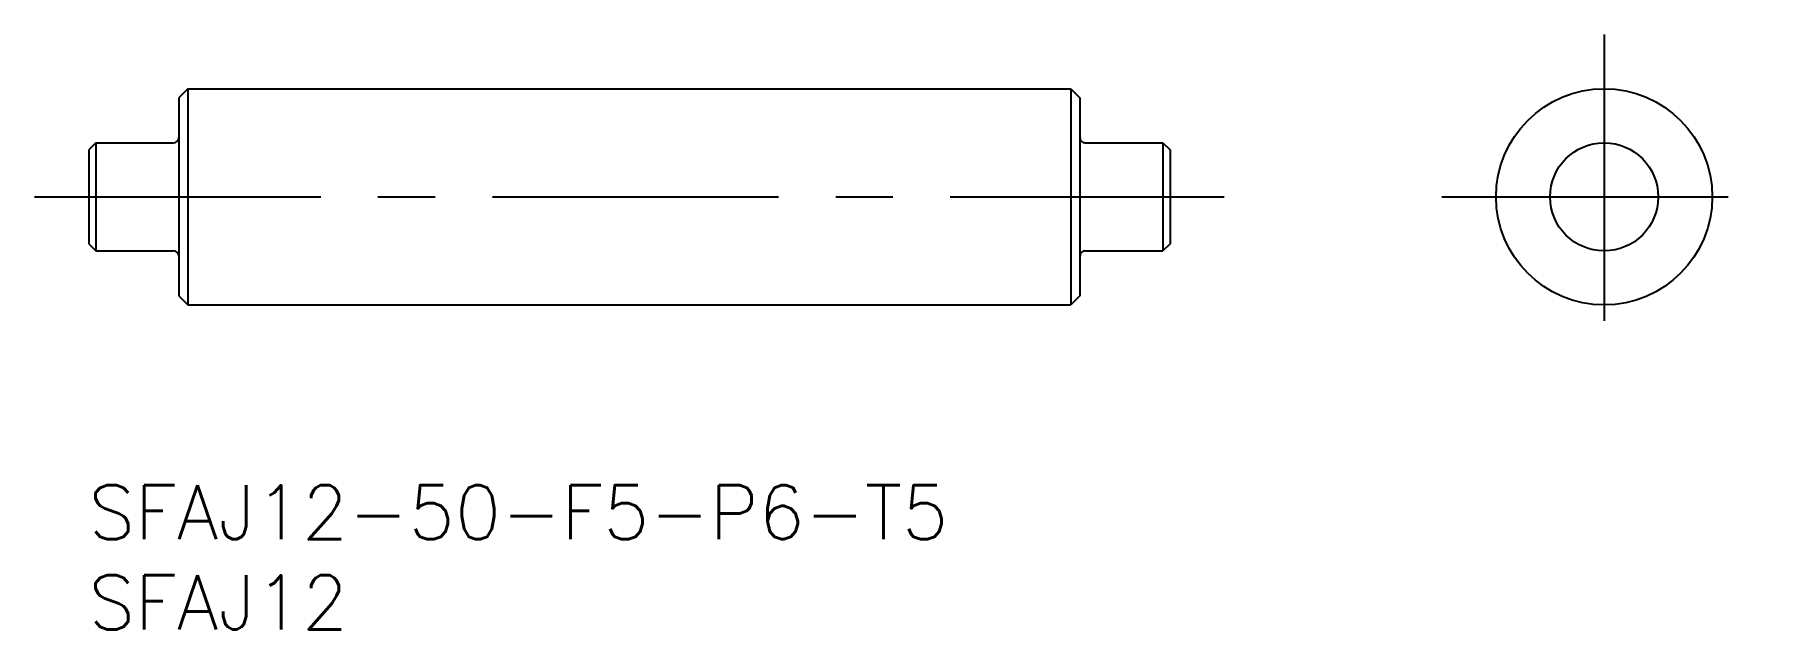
# Model space of a CAD drawing. Extents: x -3 to 93.1, y -8 to 25.
import ezdxf

# ---------------------------------------------------------------- set-up
doc = ezdxf.new("R2010")
doc.units = 0
doc.header["$LTSCALE"] = 0.5
doc.linetypes.add('CENTER', pattern=[50.8, 31.75, -6.35, 6.35, -6.35])
for name, color, linetype in [('MSM_CENTER', 1, 'CENTER'), ('MSM_CONTINUOUS', 7, 'CONTINUOUS'), ('MSM_PART_NUMBER', 7, 'CONTINUOUS')]:
    doc.layers.add(name, color=color, linetype=linetype)
doc.styles.get("Standard").update_dxf_attribs({"font": 'txt.shx', "height": 3, "bigfont": 'bigfont.shx'})

# ---------------------------------------------------------------- blocks, each defined once
blk = doc.blocks.new('*U4')
at = {"layer": 'MSM_PART_NUMBER'}
blk.add_text('SFAJ12-50-F5-P6-T5', height=3, dxfattribs=at).set_placement((0, -3))
blk = doc.blocks.new('*U5')
at = {"layer": 'MSM_PART_NUMBER'}
blk.add_text('SFAJ12', height=3, dxfattribs=at).set_placement((0, -8))

msp = doc.modelspace()

# ---------------------------------------------------------------- linework, layer by layer
at = {"layer": 'MSM_CENTER'}
for p, q in [((84.089, 25), (84.089, 7)), ((-3, 16), (63, 16)), ((75.089, 16), (93.089, 16))]:
    msp.add_line(p, q, dxfattribs=at)
at = {"layer": 'MSM_CONTINUOUS'}
for p, q in [((5.5, 22), (5, 21.5)), ((5, 21.5), (5, 10.5)), ((5.5, 22), (54.5, 22)), ((5.5, 22), (5.5, 10)), ((54.5, 22), (54.5, 10)), ((54.5, 22), (55, 21.5)), ((55, 21.5), (55, 10.5)), ((0.4, 19), (0, 18.6)), ((0, 18.6), (0, 13.4)), ((0.4, 19), (4.7, 19)), ((0.4, 19), (0.4, 13)), ((55.3, 19), (59.6, 19)), ((59.6, 19), (59.6, 13)), ((59.6, 19), (60, 18.6)), ((60, 18.6), (60, 13.4)), ((0, 13.4), (0.4, 13)), ((0.4, 13), (4.7, 13)), ((55.3, 13), (59.6, 13)), ((60, 13.4), (59.6, 13)), ((5, 10.5), (5.5, 10)), ((5.5, 10), (54.5, 10)), ((55, 10.5), (54.5, 10))]:
    msp.add_line(p, q, dxfattribs=at)
for radius in [6, 3]:
    msp.add_circle((84.089, 16), radius, dxfattribs=at)
for centre, start, end in [((4.7, 19.3), 270, 0), ((55.3, 19.3), 179.99999, 270), ((4.7, 12.7), 0, 90), ((55.3, 12.7), 90, 180.00001)]:
    msp.add_arc(centre, 0.3, start, end, dxfattribs=at)

# ---------------------------------------------------------------- block references
for name in ['*U4', '*U5']:
    msp.add_blockref(name, (0, 0), dxfattribs=at)

doc.saveas('drawing.dxf')
